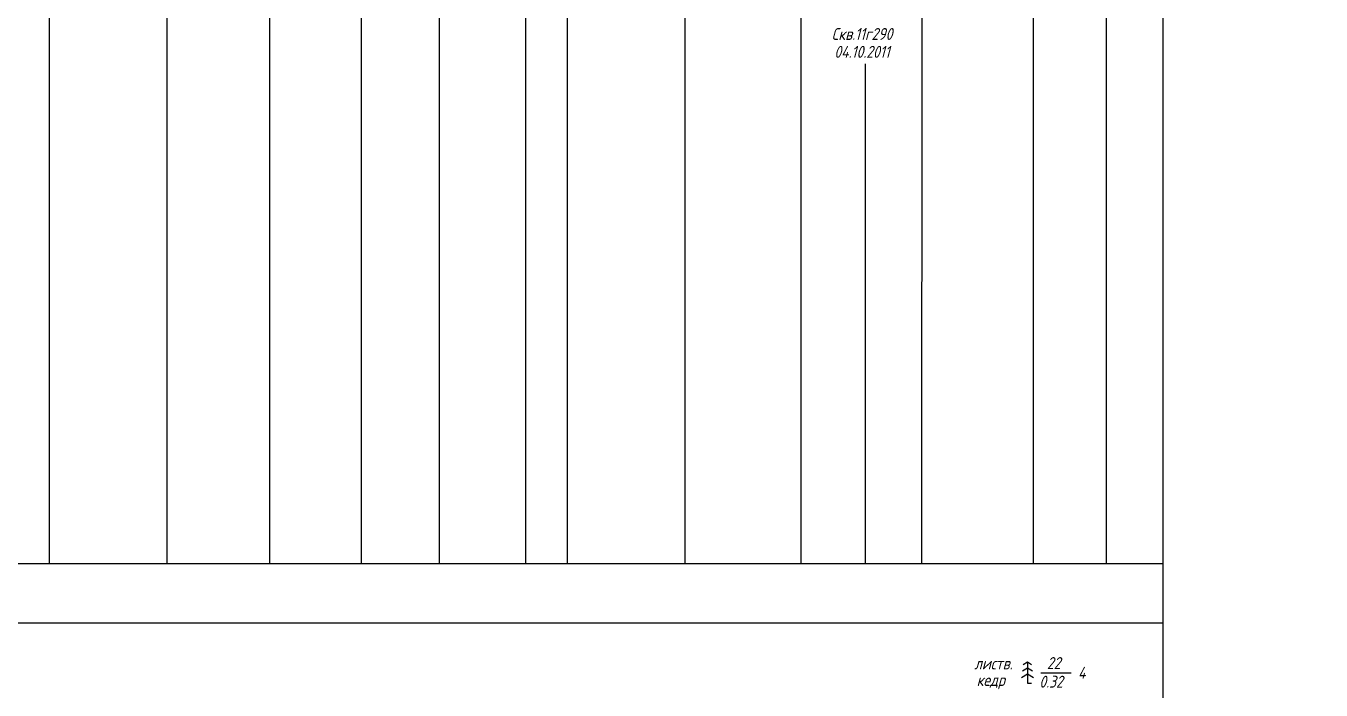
# Model space of a CAD drawing. Extents: x 0 to 1705, y -46 to 631.
# Drawn here: x 977.6 to 1195.1, y 307.2 to 418.7 of the extents above; entities that cross this region are included whole.
import ezdxf
from ezdxf import colors
from ezdxf.entities.mleader import LeaderData, LeaderLine
from ezdxf.enums import TextEntityAlignment as Align
from ezdxf.math import Vec2, Vec3

# ---------------------------------------------------------------- set-up
doc = ezdxf.new("R2010")
doc.units = 0
doc.layers.add('ИИ_ГЕОЛОГИЯ_025', color=7, linetype='Continuous', lineweight=25)
doc.layers.add('ИИ_ПРОФИЛЬ_025', color=7, linetype='Continuous', lineweight=25)
doc.layers.add('ТХ-Л', color=140, linetype='Continuous')
doc.styles.add('VNIPISIMPLEXCUR', font='simplex.shx', dxfattribs={"width": 0.8, "oblique": 15})

# ---------------------------------------------------------------- blocks, each defined once
blk = doc.blocks.new('ИИ053672А')
at = {"color": 0, "linetype": 'Continuous'}
for points in [[(0.85, 2.01), (0, 2.5), (-0.85, 2.01)], [(0.7, 3.1), (0, 3.5), (-0.7, 3.1)], [(0, 3.5), (0, 0), (0.7, 0)], [(1, 0.92), (0, 1.5), (-1, 0.92)]]:
    blk.add_lwpolyline(points, dxfattribs=at)
at = {"color": 0, "linetype": 'Continuous', "style": 'VNIPISIMPLEXCUR', "oblique": 15, "width": 0.8}
blk.add_attdef('RACE1', text='', height=2, dxfattribs=at).set_placement((-2, 2.25), align=Align.RIGHT)
blk.add_attdef('HEIGHT', (2, 2.25), '', height=2, dxfattribs=at)
blk.add_attdef('DISTANCE', text='', height=2, dxfattribs=at).set_placement((8.5, 1.75), align=Align.MIDDLE_LEFT)
blk.add_attdef('RACE2', text='', height=2, dxfattribs=at).set_placement((-2, 1.25), align=Align.TOP_RIGHT)
blk.add_attdef('THICKNESS', text='', height=2, dxfattribs=at).set_placement((2, 1.25), align=Align.TOP_LEFT)

msp = doc.modelspace()

# ---------------------------------------------------------------- linework, layer by layer
at = {"layer": 'ИИ_ПРОФИЛЬ_025', "flags": 128}
for points in [[(1168.499, 518.798), (1168.499, 328.453)], [(1088.249, 485.998), (1088.249, 328.453)], [(1068.499, 481.598), (1068.499, 328.453)], [(1018.499, 469.898), (1018.499, 328.453)], [(981.499, 459.698), (981.499, 328.453)], [(1033.859, 449.238), (1033.859, 328.453)], [(1107.749, 441.952), (1107.749, 328.453)], [(1001.249, 437.733), (1001.249, 328.453)], [(1146.749, 437.972), (1146.749, 328.453)], [(1061.499, 432.373), (1061.499, 328.453)], [(1046.999, 428.623), (1046.999, 328.453)], [(1158.999, 427.945), (1158.999, 328.453)], [(1128.026, 423.136), (1127.999, 328.453)], [(1118.499, 412.349), (1118.499, 328.453)], [(118.499, 328.453), (1168.499, 328.453)], [(1168.499, 328.453), (1168.499, 77.239)], [(118.499, 318.453), (1168.499, 318.453)], [(1148.011, 310.083), (1153.123, 310.083)]]:
    msp.add_lwpolyline(points, dxfattribs=at)

# ---------------------------------------------------------------- block references
at = {"layer": 'ИИ_ПРОФИЛЬ_025'}
ref = msp.add_blockref('ИИ053672А', (1145.771, 308.344), dxfattribs=dict(at, rotation=359.9998644233978))
ref.add_attrib('RACE1', 'листв.', dxfattribs={"layer": '0', "color": 0, "linetype": 'Continuous', "height": 2, "rotation": 359.99986, "style": 'VNIPISIMPLEXCUR', "oblique": 15, "width": 0.8}).set_placement((1143.274, 310.659), align=Align.RIGHT)
ref.add_attrib('RACE2', 'кедр', dxfattribs={"layer": '0', "color": 0, "linetype": 'Continuous', "height": 2, "rotation": 359.99986, "style": 'VNIPISIMPLEXCUR', "oblique": 15, "width": 0.8}).set_placement((1141.977, 309.87), align=Align.TOP_RIGHT)
ref.add_attrib('HEIGHT', '22', (1149.053, 310.722), dxfattribs={"layer": '0', "color": 0, "linetype": 'Continuous', "height": 2, "rotation": 359.99986, "style": 'VNIPISIMPLEXCUR', "oblique": 15, "width": 0.8})
ref.add_attrib('THICKNESS', '0.32', dxfattribs={"layer": '0', "color": 0, "linetype": 'Continuous', "height": 2, "rotation": 359.99986, "style": 'VNIPISIMPLEXCUR', "oblique": 15, "width": 0.8}).set_placement((1147.771, 309.594), align=Align.TOP_LEFT)
ref.add_attrib('DISTANCE', '4', dxfattribs={"layer": '0', "color": 0, "linetype": 'Continuous', "height": 2, "rotation": 359.99986, "style": 'VNIPISIMPLEXCUR', "oblique": 15, "width": 0.8}).set_placement((1154.271, 310.093), align=Align.MIDDLE_LEFT)

# ---------------------------------------------------------------- texts
at = {"layer": 'ИИ_ГЕОЛОГИЯ_025', "style": 'VNIPISIMPLEXCUR', "oblique": 15, "width": 0.8}
for s, p in [('Скв.11г290', (1118, 418.371)), ('04.10.2011', (1118, 415.371))]:
    msp.add_text(s, height=2, dxfattribs=at).set_placement(p, align=Align.TOP_CENTER)

# ---------------------------------------------------------------- leaders
at = {"layer": 'ТХ-Л', "ltscale": 100}
ml = msp.add_multileader_mtext('Standard', dxfattribs=at)
ml.set_content('1\\P', color=256, style='VNIPISIMPLEXCUR')
ml.set_leader_properties()
ml.build(insert=Vec2(0, 0))
ml.multileader.update_dxf_attribs({"leader_type": 0, "has_dogleg": 0, "text_left_attachment_type": 0, "text_right_attachment_type": 0, "dogleg_length": 0.36})
ctx = ml.context
ctx.base_point, ctx.char_height, ctx.plane_origin = Vec3(1569.459, 589.914), 3.5, Vec3(4.435, 1.477)
ctx.left_attachment, ctx.right_attachment = 0, 0
notes = []
notes.append((ctx, [(0, (0, 0, 0), (0, 0), (1, 0), 1, [])]))
ctx.mtext.insert, ctx.mtext.flow_direction = Vec3(1571.459, 589.914), 5
for ctx, leaders in notes:
    for number, flags, end, landing, length, lines in leaders:
        leader = LeaderData()
        leader.index, (leader.has_last_leader_line, leader.has_dogleg_vector, leader.attachment_direction) = number, flags
        leader.last_leader_point, leader.dogleg_vector, leader.dogleg_length = Vec3(end), Vec3(landing), length
        for number, points, colour, breaks in lines:
            line = LeaderLine()
            line.index, line.vertices, line.color, line.breaks = number, Vec3.list(points), colors.encode_raw_color(colour), breaks
            leader.lines.append(line)
        ctx.leaders.append(leader)

doc.saveas('drawing.dxf')
